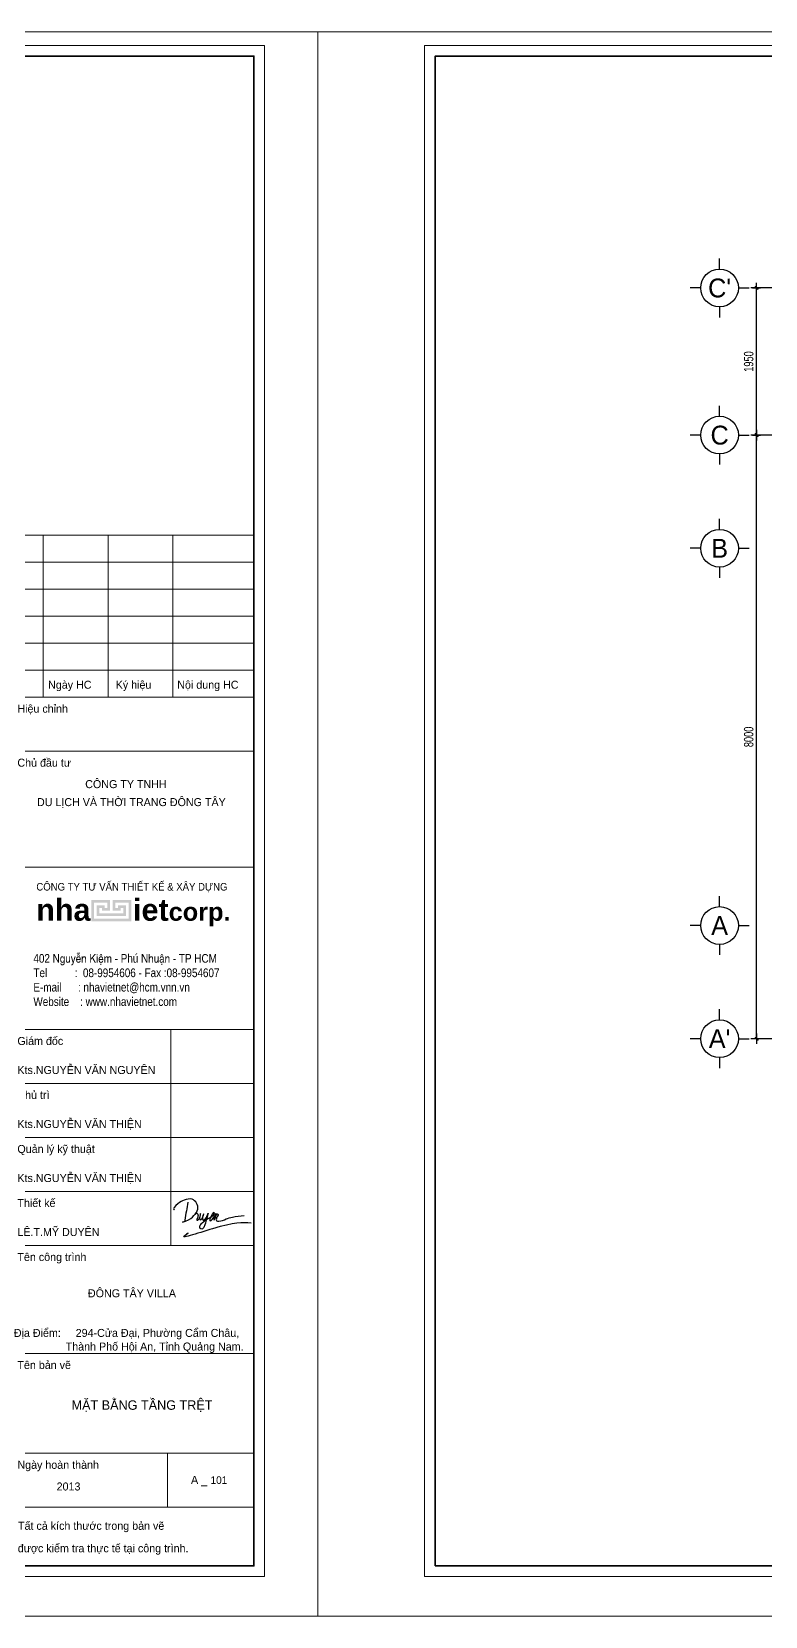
# Model space of a CAD drawing. Header units: inches. Extents: x 88947 to 296847, y 35049 to 161062.
# Drawn here: x 174255 to 183977, y 77053 to 98056 of the extents above; entities that cross this region are included whole.
import ezdxf
from ezdxf.enums import TextEntityAlignment as Align

# ---------------------------------------------------------------- set-up
doc = ezdxf.new("R2010")
doc.units = ezdxf.units.IN
doc.header["$MEASUREMENT"] = 0
doc.header["$PDMODE"] = 1
doc.layers.add('$AUDIT_BAD_LAYER1', color=7, linetype='Continuous')
doc.layers.add('text', color=2, linetype='Continuous')
for name, color, linetype, lineweight in [('0.15', 175, 'Continuous', 20), ('0.4', 1, 'Continuous', 30), ('A-Dims', 145, 'Continuous', 25), ('A-Text', 30, 'Continuous', 9), ('A-Wall', 2, 'Continuous', 35), ('DIM', 7, 'Continuous', 25), ('GHICHU', 40, 'Continuous', 18), ('KHUNG 2', 144, 'Continuous', 18), ('NETMANH', 192, 'Continuous', 18)]:
    doc.layers.add(name, color=color, linetype=linetype, lineweight=lineweight)
doc.styles.add('FRANKO', font='VFRANKO.TTF')
doc.styles.add('KHUNGTEN', font='VHELVEB.TTF')
doc.styles.add('VHELVEN', font='VHELVEN.TTF')
doc.styles.add('VNI-HELVE-CONDENSE', font='VNARIAL.TTF', dxfattribs={"width": 0.7})
doc.dimstyles.new('TAS-100', dxfattribs={"dimscale": 50, "dimtxt": 2.5, "dimasz": 0.7, "dimexe": 1.5, "dimexo": 1.5, "dimgap": 0.8, "dimtad": 1, "dimdec": 0, "dimzin": 3, "dimdsep": 46, "dimtxsty": 'VNI-HELVE-CONDENSE', "dimblk": 'TICK', "dimcen": 2.5, "dimclrt": 71, "dimazin": 2, "dimtfac": 0.75, "dimtdec": 0, "dimtix": 1, "dimtmove": 2, "dimatfit": 2, "dimldrblk": 'TICK123', "dimfxl": 1.5, "dimtolj": 1, "dimtzin": 0, "dimarcsym": 0})

# ---------------------------------------------------------------- blocks, each defined once
blk = doc.blocks.new('A$C22DF5D2D')
for points in [[(-10, 1159), (-123, 479), (-148, 421), (-212, 409), (-104, 451), (219, 660), (363, 901), (147, 1267), (-150, 1235), (-388, 1094), (-537, 889), (-506, 892)], [(255, 700), (290, 728), (339, 743), (363, 705), (341, 552), (331, 483), (357, 485), (464, 729), (431, 561), (448, 495), (513, 535), (530, 566), (588, 726), (535, 529), (559, 486), (639, 526), (747, 742), (622, 304), (565, 189), (507, 143), (444, 188), (443, 257), (521, 382), (803, 578), (926, 655), (981, 729), (981, 766), (870, 665), (831, 456), (904, 515), (1051, 736), (976, 480), (1094, 717), (1127, 703), (1105, 634), (1056, 499), (1066, 460), (1148, 442), (1421, 530), (1656, 597), (2094, 666)], [(2356, 378), (916, 165), (-61, -39), (0, 0), (-61, -39)]]:
    blk.add_spline(points, degree=3)
blk = doc.blocks.new('khung ten')
at = {"layer": '0.4'}
h = blk.add_hatch(color=256, dxfattribs=at)
h.paths.add_polyline_path([(303108, -206615), (302758, -206615), (302758, -207015), (303508, -207015), (303508, -206615), (303158, -206615), (303158, -206815), (303308, -206815), (303308, -206765), (303358, -206765), (303358, -206865), (302908, -206865), (302908, -206765), (302958, -206765), (302958, -206815), (303108, -206815)])
h.paths.add_polyline_path([(303058, -206665), (303058, -206765), (303008, -206765), (303008, -206715), (302858, -206715), (302858, -206915), (303408, -206915), (303408, -206715), (303258, -206715), (303258, -206765), (303208, -206765), (303208, -206665), (303458, -206665), (303458, -206965), (302808, -206965), (302808, -206665)], flags=16)
at = {"layer": '0.15', "ltscale": 0.7}
blk.add_line((301249, -213090), (305804, -213090), dxfattribs=at)
at = {"layer": 'A-Wall', "ltscale": 0.7}
blk.add_lwpolyline([(267204, -219099), (305804, -219099), (305804, -190799), (267204, -190799)], close=True, dxfattribs=at)
at = {"layer": 'KHUNG 2', "ltscale": 0.7}
for p, q in [((301249, -199776), (305804, -199776)), ((301856, -202813), (301856, -199776)), ((303071, -202813), (303071, -199776)), ((304286, -202813), (304286, -199776)), ((301249, -200282), (305804, -200282)), ((301249, -200789), (305804, -200789)), ((305804, -201295), (301249, -201295)), ((301249, -201801), (305804, -201801)), ((301249, -202307), (305804, -202307)), ((301249, -202813), (305804, -202813)), ((301249, -203826), (305804, -203826)), ((301249, -206004), (305804, -206004)), ((301249, -209041), (305804, -209041)), ((304246, -213090), (304246, -209041)), ((301249, -210053), (305804, -210053)), ((301249, -211065), (305804, -211065)), ((301249, -212078), (305804, -212078)), ((301249, -213090), (305804, -213090)), ((301249, -215115), (305804, -215115)), ((301249, -216986), (305804, -216986)), ((304185, -217998), (304185, -216986)), ((301249, -217998), (305804, -217998))]:
    blk.add_line(p, q, dxfattribs=at)
blk.add_lwpolyline([(267004, -219299), (306004, -219299), (306004, -190599), (267004, -190599)], close=True, dxfattribs=at)
at = {"layer": 'NETMANH', "ltscale": 0.7}
blk.add_lwpolyline([(265004, -220042), (307004, -220042), (307004, -190342), (265004, -190342)], close=True, dxfattribs=at)
at = {"layer": 'text', "linetype": 'Continuous', "xscale": 0.5, "yscale": 0.5, "zscale": 0.5}
blk.add_blockref('A$C22DF5D2D', (304573, -212860), dxfattribs=at)
at = {"layer": '$AUDIT_BAD_LAYER1', "color": 2, "linetype": 'Continuous', "style": 'KHUNGTEN', "width": 0.9}
blk.add_text('COÂNG TY TÖ VAÁN THIEÁT KEÁ & XAÂY DÖÏNG', height=142.53, dxfattribs=at).set_placement((303519, -206369), align=Align.MIDDLE_CENTER)
at = {"layer": '$AUDIT_BAD_LAYER1', "color": 2, "linetype": 'Continuous', "insert": (301673, -207630), "char_height": 161.97, "width": 6102.51, "attachment_point": 1, "style": 'KHUNGTEN'}
blk.add_mtext('{\\fVNI-Helve-Condense|b0|i0|c0|p2;402 Nguyeãn Kieäm - Phuù Nhuaän - TP HCM \\PTel          :  08-9954606 - Fax :08-9954607\\PE-mail      : nhavietnet@hcm.vnn.vn\\PWebsite    : www.nhavietnet.com}', dxfattribs=at)
at = {"layer": 'text', "linetype": 'Continuous', "style": 'FRANKO'}
for s, p in [('Ngaøy HC', (301948, -202657)), ('Kyù hieäu', (303215, -202657)), ('Noäi dung HC', (304369, -202657)), ('Hieäu chænh', (301373, -203106)), ('Chuû ñaàu tö', (301373, -204118)), ('COÂNG TY TNHH ', (302644, -204520)), ('DU LÒCH VAØ THÔØI TRANG ÑOÂNG TAÂY', (301740, -204857)), ('Giaùm ñoác', (301373, -209334)), ('Kts.NGUYEÃN VAÊN NGUYEÂN', (301373, -209878)), ('Chuû trì', (301373, -210346)), ('Kts.NGUYEÃN VAÊN THIEÄN', (301373, -210890)), ('Quaûn lyù kyõ thuaät', (301373, -211358)), ('Kts.NGUYEÃN VAÊN THIEÄN', (301373, -211903)), ('Thieát keá', (301373, -212370)), ('LEÂ.T.MYÕ DUYEÂN', (301373, -212915)), ('Teân coâng trình', (301373, -213383)), ('ÑOÂNG TAÂY VILLA', (302695, -214063)), ('Ñòa Ñieåm:     294-Cöûa Ñaïi, Phöôøng Caåm Chaâu, ', (301306, -214806)), ('Thaønh Phoá Hoäi An, Tænh Quaûng Nam.', (302278, -215061)), ('Teân baûn veõ ', (301373, -215407)), ('Ngaøy hoaøn thaønh', (301373, -217278)), ('2013', (302108, -217684)), ('A _ ', (304627, -217560)), ('Taát caû kích thöôùc trong baûn veõ ', (301385, -218421)), ('ñöôïc kieåm tra thöïc teá taïi coâng trình.', (301381, -218842))]:
    blk.add_text(s, height=150, dxfattribs=at).set_placement(p)
at = {"layer": 'text', "linetype": 'Continuous', "insert": (303546, -206852), "char_height": 410.12, "width": 9417.44, "attachment_point": 5, "style": 'KHUNGTEN'}
blk.add_mtext('{\\fVNI-Helve|b1|i0|c0|p2;nha     iet\\H0.8274x;corp.}', dxfattribs=at)
blk = doc.blocks.new('TICK')
at = {"layer": 'A-Dims', "color": 1}
for p, q in [((-2, 0), (2, 0)), ((0, 1.5), (0, -1.5))]:
    blk.add_line(p, q, dxfattribs=at)
at = {"layer": 'A-Dims', "color": 1, "const_width": 0.788}
blk.add_lwpolyline([(-0.33, -0.35), (0.38, 0.38)], dxfattribs=at)
at = {"layer": 'A-Dims', "color": 1, "const_width": 0.394}
for points in [[(0.24, 0.52, -0.414214), (0.52, 0.52, -1)], [(0.52, 0.52, -0.414214), (0.52, 0.24, -1)], [(-0.47, -0.21, 0.414214), (-0.47, -0.49, 1)], [(-0.47, -0.49, 0.414214), (-0.19, -0.49, 1)]]:
    blk.add_lwpolyline(points, format="xyb", dxfattribs=at)
blk = doc.blocks.new('*D3020')
at = {"layer": 'Defpoints', "color": 0}
for p in [(-2350, -1950), (-750, -1950), (-750, -9950)]:
    blk.add_point(p, dxfattribs=at)
at = {"layer": 'DIM', "color": 0, "lineweight": -2}
for p, q in [((-825, -1950), (-2425, -1950)), ((-2350, -9915), (-2350, -1985)), ((-825, -9950), (-2425, -9950))]:
    blk.add_line(p, q, dxfattribs=at)
at = {"layer": 'DIM', "color": 0, "lineweight": -2, "xscale": 35, "yscale": 35, "zscale": 35}
for p, rotation in [((-2350, -1950), 90), ((-2350, -9950), 270)]:
    blk.add_blockref('TICK', p, dxfattribs=dict(at, rotation=rotation))
at = {"layer": 'DIM', "color": 71, "insert": (-2454, -5950), "char_height": 125, "attachment_point": 5, "rotation": 90, "style": 'VNI-HELVE-CONDENSE'}
blk.add_mtext('\\A1;8000', dxfattribs=at)
blk = doc.blocks.new('TICK123')
at = {"layer": 'A-Dims', "color": 1}
blk.add_lwpolyline([(0.05, 0, 0, 0.84, 0), (-2.11, 0, 8.4, 8.4, 0)], format="xyseb", dxfattribs=at)
blk = doc.blocks.new('TRUCCOT')
for p, q in [((0, -140), (0, 0)), ((-250, -390), (-390, -390)), ((250, -390), (390, -390)), ((0, -640), (0, -780))]:
    blk.add_line(p, q)
blk.add_circle((0, -390), 250)
at = {"layer": 'GHICHU', "style": 'VHELVEN'}
blk.add_attdef('TRUC', text='', height=280, dxfattribs=at).set_placement((0, -390), align=Align.MIDDLE_CENTER)
blk = doc.blocks.new('*D3174')
at = {"layer": 'Defpoints', "color": 0}
for p in [(-2350, 0), (-1250, 0), (-1250, -1950)]:
    blk.add_point(p, dxfattribs=at)
at = {"layer": 'DIM', "color": 0, "lineweight": -2}
for p, q in [((-1325, 0), (-2425, 0)), ((-2350, -1915), (-2350, -35)), ((-1325, -1950), (-2425, -1950))]:
    blk.add_line(p, q, dxfattribs=at)
at = {"layer": 'DIM', "color": 0, "lineweight": -2, "xscale": 35, "yscale": 35, "zscale": 35}
for p, rotation in [((-2350, 0), 90), ((-2350, -1950), 270)]:
    blk.add_blockref('TICK', p, dxfattribs=dict(at, rotation=rotation))
at = {"layer": 'DIM', "color": 71, "insert": (-2454, -975), "char_height": 125, "attachment_point": 5, "rotation": 90, "style": 'VNI-HELVE-CONDENSE'}
blk.add_mtext('\\A1;1950', dxfattribs=at)
blk = doc.blocks.new('A$C4B9C0102')
at = {"layer": 'DIM'}
ref = blk.add_blockref('TRUCCOT', (-2840, 390), dxfattribs=at)
ref.add_attrib('TRUC', "C'", dxfattribs={"layer": 'GHICHU', "height": 250, "style": 'FRANKO'}).set_placement((-2840, 0), align=Align.MIDDLE_CENTER)
ref = blk.add_blockref('TRUCCOT', (-2840, -1560), dxfattribs=at)
ref.add_attrib('TRUC', 'C', dxfattribs={"layer": 'GHICHU', "height": 250, "style": 'FRANKO'}).set_placement((-2840, -1950), align=Align.MIDDLE_CENTER)
ref = blk.add_blockref('TRUCCOT', (-2840, -3060), dxfattribs=at)
ref.add_attrib('TRUC', 'B', dxfattribs={"layer": 'GHICHU', "height": 250, "style": 'FRANKO'}).set_placement((-2840, -3450), align=Align.MIDDLE_CENTER)
ref = blk.add_blockref('TRUCCOT', (-2840, -8060), dxfattribs=at)
ref.add_attrib('TRUC', 'A', dxfattribs={"layer": 'GHICHU', "height": 250, "style": 'FRANKO'}).set_placement((-2840, -8450), align=Align.MIDDLE_CENTER)
ref = blk.add_blockref('TRUCCOT', (-2840, -9560), dxfattribs=at)
ref.add_attrib('TRUC', "A'", dxfattribs={"layer": 'GHICHU', "height": 250, "style": 'FRANKO'}).set_placement((-2840, -9950), align=Align.MIDDLE_CENTER)
for base, p1, p2, picture, middle in [((-2350, 0), (-1250, -1950), (-1250, 0), '*D3174', (-2453.8, -975)), ((-2350, -1950), (-750, -9950), (-750, -1950), '*D3020', (-2453.8, -5950))]:
    dim = blk.add_linear_dim(base=base, p1=p1, p2=p2, angle=90, dimstyle='TAS-100', dxfattribs=at)
    dim.commit()
    dim.dimension.update_dxf_attribs({"geometry": picture, "text_midpoint": middle})

msp = doc.modelspace()

# ---------------------------------------------------------------- block references
at = {"layer": 'A-Text', "xscale": 0.7071428571362048, "yscale": 0.7071428573544836, "zscale": 0.7071428573664265}
for p in [(-39048.5, 232654.8), (-9348.5, 232654.8)]:
    msp.add_blockref('khung ten', p, dxfattribs=at)
at = {"layer": 'DIM'}
msp.add_blockref('A$C4B9C0102', (186211.3, 94659), dxfattribs=at)

# ---------------------------------------------------------------- texts
at = {"layer": 'text', "style": 'FRANKO'}
for s, height, p in [('MAËT BAÈNG TAÀNG TREÄT', 125, (174783.4, 79790.7)), ('101', 100, (176624.1, 78808.3))]:
    msp.add_text(s, height=height, dxfattribs=at).set_placement(p)

doc.saveas('drawing.dxf')
